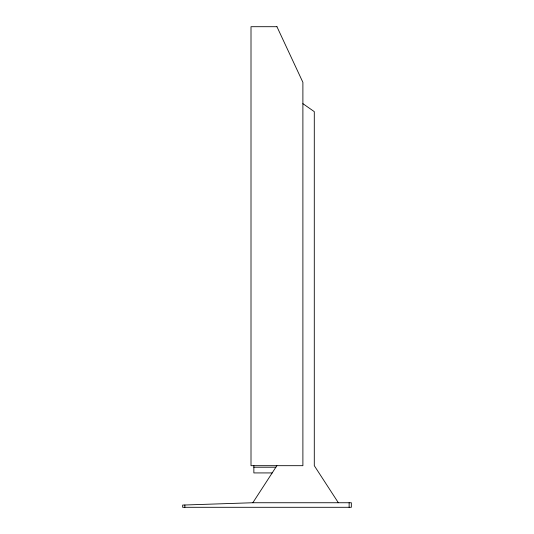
<?xml version="1.0" encoding="UTF-8"?>
<svg xmlns="http://www.w3.org/2000/svg" width="534" height="534" viewBox="0 0 534 534"><rect width="100%" height="100%" fill="white"/><g stroke="black" fill="none" stroke-linecap="round" stroke-linejoin="round"><path stroke-width="0.8" d="M252.829 502.741L351.345 502.741L351.345 507.3L182.655 507.3L182.655 505.071L252.829 502.741L276.879 465.681M253.857 467.223L275.878 467.223M272.18 472.924L253.857 472.924L253.857 465.681M302.891 103.663L314.292 111.646L314.292 465.681L338.342 502.741M349.136 502.741L349.136 507.3M184.864 505.017L184.864 507.3M276.946 26.7L251.007 26.7L251.007 465.681L302.891 465.681L302.891 82.329L276.946 26.7"/></g></svg>
